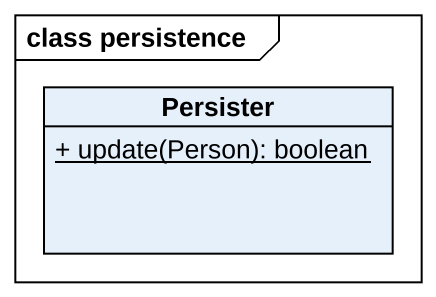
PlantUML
@startuml
mainframe class persistence
hide circle
hide empty members
skinparam classAttributeIconSize 0
class Persister {
  {static} + update(Person): boolean
}
@enduml
